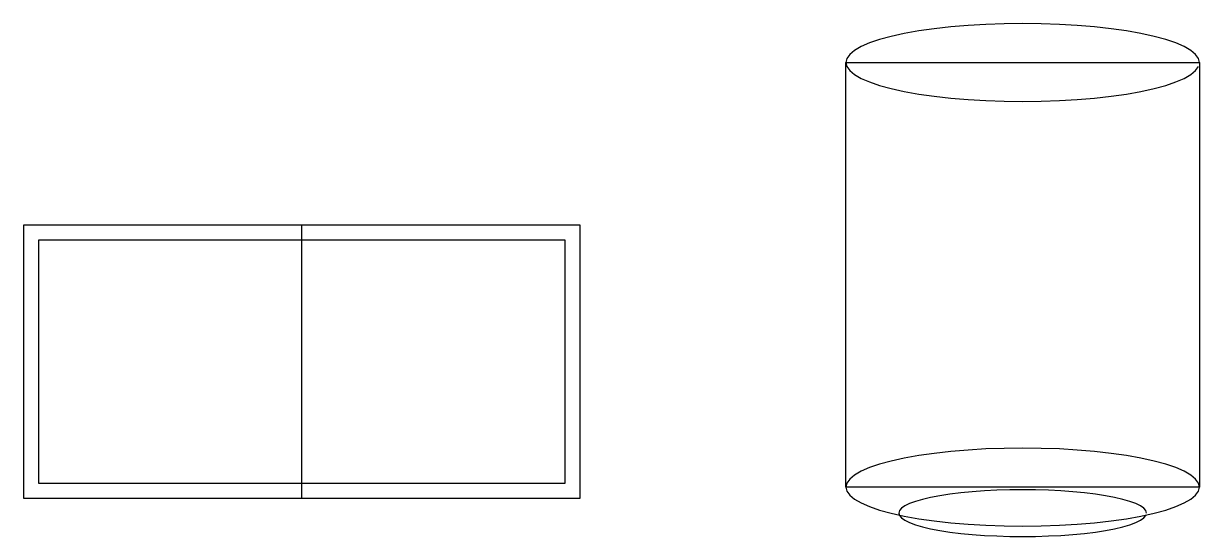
# Model space of a CAD drawing. Header units: millimetres. Extents: x 55 to 507, y 110 to 308.
import ezdxf

# ---------------------------------------------------------------- set-up
doc = ezdxf.new("R2010")
doc.units = ezdxf.units.MM
for name, color, linetype in [('ARTWORK_PRINT', 5, 'Continuous'), ('CENTER_REFERENCE', 8, 'Continuous'), ('PRODUCT_REFERENCE', 8, 'Continuous'), ('SAFE_REFERENCE', 8, 'Continuous')]:
    doc.layers.add(name, color=color, linetype=linetype)

msp = doc.modelspace()

# ---------------------------------------------------------------- linework, layer by layer
at = {"layer": 'ARTWORK_PRINT'}
msp.add_lwpolyline([(55, 125), (269, 125), (269, 230), (55, 230)], close=True, dxfattribs=at)
at = {"layer": 'CENTER_REFERENCE'}
msp.add_lwpolyline([(162, 125), (162, 230)], dxfattribs=at)
at = {"layer": 'PRODUCT_REFERENCE'}
for points in [[(507.2, 292.6), (506.83, 294.17), (505.71, 295.72), (503.87, 297.24), (501.32, 298.7), (498.09, 300.1), (494.21, 301.42), (489.73, 302.64), (484.7, 303.75), (479.17, 304.74), (473.2, 305.59), (466.86, 306.3), (460.21, 306.87), (453.34, 307.27), (446.31, 307.52), (439.2, 307.6), (432.09, 307.52), (425.06, 307.27), (418.19, 306.87), (411.54, 306.3), (405.2, 305.59), (399.23, 304.74), (393.7, 303.75), (388.67, 302.64), (384.19, 301.42), (380.31, 300.1), (377.08, 298.7), (374.53, 297.24), (372.69, 295.72), (371.57, 294.17), (371.2, 292.6), (371.57, 291.03), (372.69, 289.48), (374.53, 287.96), (377.08, 286.5), (380.31, 285.1), (384.19, 283.78), (388.67, 282.56), (393.7, 281.45), (399.23, 280.46), (405.2, 279.61), (411.54, 278.9), (418.19, 278.33), (425.06, 277.93), (432.09, 277.68), (439.2, 277.6), (446.31, 277.68), (453.34, 277.93), (460.21, 278.33), (466.86, 278.9), (473.2, 279.61), (479.17, 280.46), (484.7, 281.45), (489.73, 282.56), (494.21, 283.78), (498.09, 285.1), (501.32, 286.5), (503.87, 287.96), (505.71, 289.48), (506.83, 291.03)], [(486.8, 119.2), (486.54, 120.14), (485.76, 121.07), (484.47, 121.98), (482.68, 122.86), (480.42, 123.7), (477.71, 124.49), (474.57, 125.22), (471.05, 125.89), (467.18, 126.48), (463, 126.99), (458.56, 127.42), (453.91, 127.76), (449.1, 128), (444.18, 128.15), (439.2, 128.2), (434.22, 128.15), (429.3, 128), (424.49, 127.76), (419.84, 127.42), (415.4, 126.99), (411.22, 126.48), (407.35, 125.89), (403.83, 125.22), (400.69, 124.49), (397.98, 123.7), (395.72, 122.86), (393.93, 121.98), (392.64, 121.07), (391.86, 120.14), (391.6, 119.2), (391.86, 118.26), (392.64, 117.33), (393.93, 116.42), (395.72, 115.54), (397.98, 114.7), (400.69, 113.91), (403.83, 113.18), (407.35, 112.51), (411.22, 111.92), (415.4, 111.41), (419.84, 110.98), (424.49, 110.64), (429.3, 110.4), (434.22, 110.25), (439.2, 110.2), (444.18, 110.25), (449.1, 110.4), (453.91, 110.64), (458.56, 110.98), (463, 111.41), (467.18, 111.92), (471.05, 112.51), (474.57, 113.18), (477.71, 113.91), (480.42, 114.7), (482.68, 115.54), (484.47, 116.42), (485.76, 117.33), (486.54, 118.26)]]:
    msp.add_lwpolyline(points, dxfattribs=at)
for points in [[(371.2, 129.2), (371.2, 292.6), (507.2, 292.6), (507.2, 129.2)], [(507.2, 129.2), (506.83, 130.77), (505.71, 132.32), (503.87, 133.84), (501.32, 135.3), (498.09, 136.7), (494.21, 138.02), (489.73, 139.24), (484.7, 140.35), (479.17, 141.34), (473.2, 142.19), (466.86, 142.9), (460.21, 143.47), (453.34, 143.87), (446.31, 144.12), (439.2, 144.2), (432.09, 144.12), (425.06, 143.87), (418.19, 143.47), (411.54, 142.9), (405.2, 142.19), (399.23, 141.34), (393.7, 140.35), (388.67, 139.24), (384.19, 138.02), (380.31, 136.7), (377.08, 135.3), (374.53, 133.84), (372.69, 132.32), (371.57, 130.77), (371.2, 129.2), (371.57, 127.63), (372.69, 126.08), (374.53, 124.56), (377.08, 123.1), (380.31, 121.7), (384.19, 120.38), (388.67, 119.16), (393.7, 118.05), (399.23, 117.06), (405.2, 116.21), (411.54, 115.5), (418.19, 114.93), (425.06, 114.53), (432.09, 114.28), (439.2, 114.2), (446.31, 114.28), (453.34, 114.53), (460.21, 114.93), (466.86, 115.5), (473.2, 116.21), (479.17, 117.06), (484.7, 118.05), (489.73, 119.16), (494.21, 120.38), (498.09, 121.7), (501.32, 123.1), (503.87, 124.56), (505.71, 126.08), (506.83, 127.63)]]:
    msp.add_lwpolyline(points, close=True, dxfattribs=at)
at = {"layer": 'SAFE_REFERENCE'}
msp.add_lwpolyline([(60.77, 130.78), (263.22, 130.78), (263.22, 224.23), (60.77, 224.23)], close=True, dxfattribs=at)

doc.saveas('drawing.dxf')
